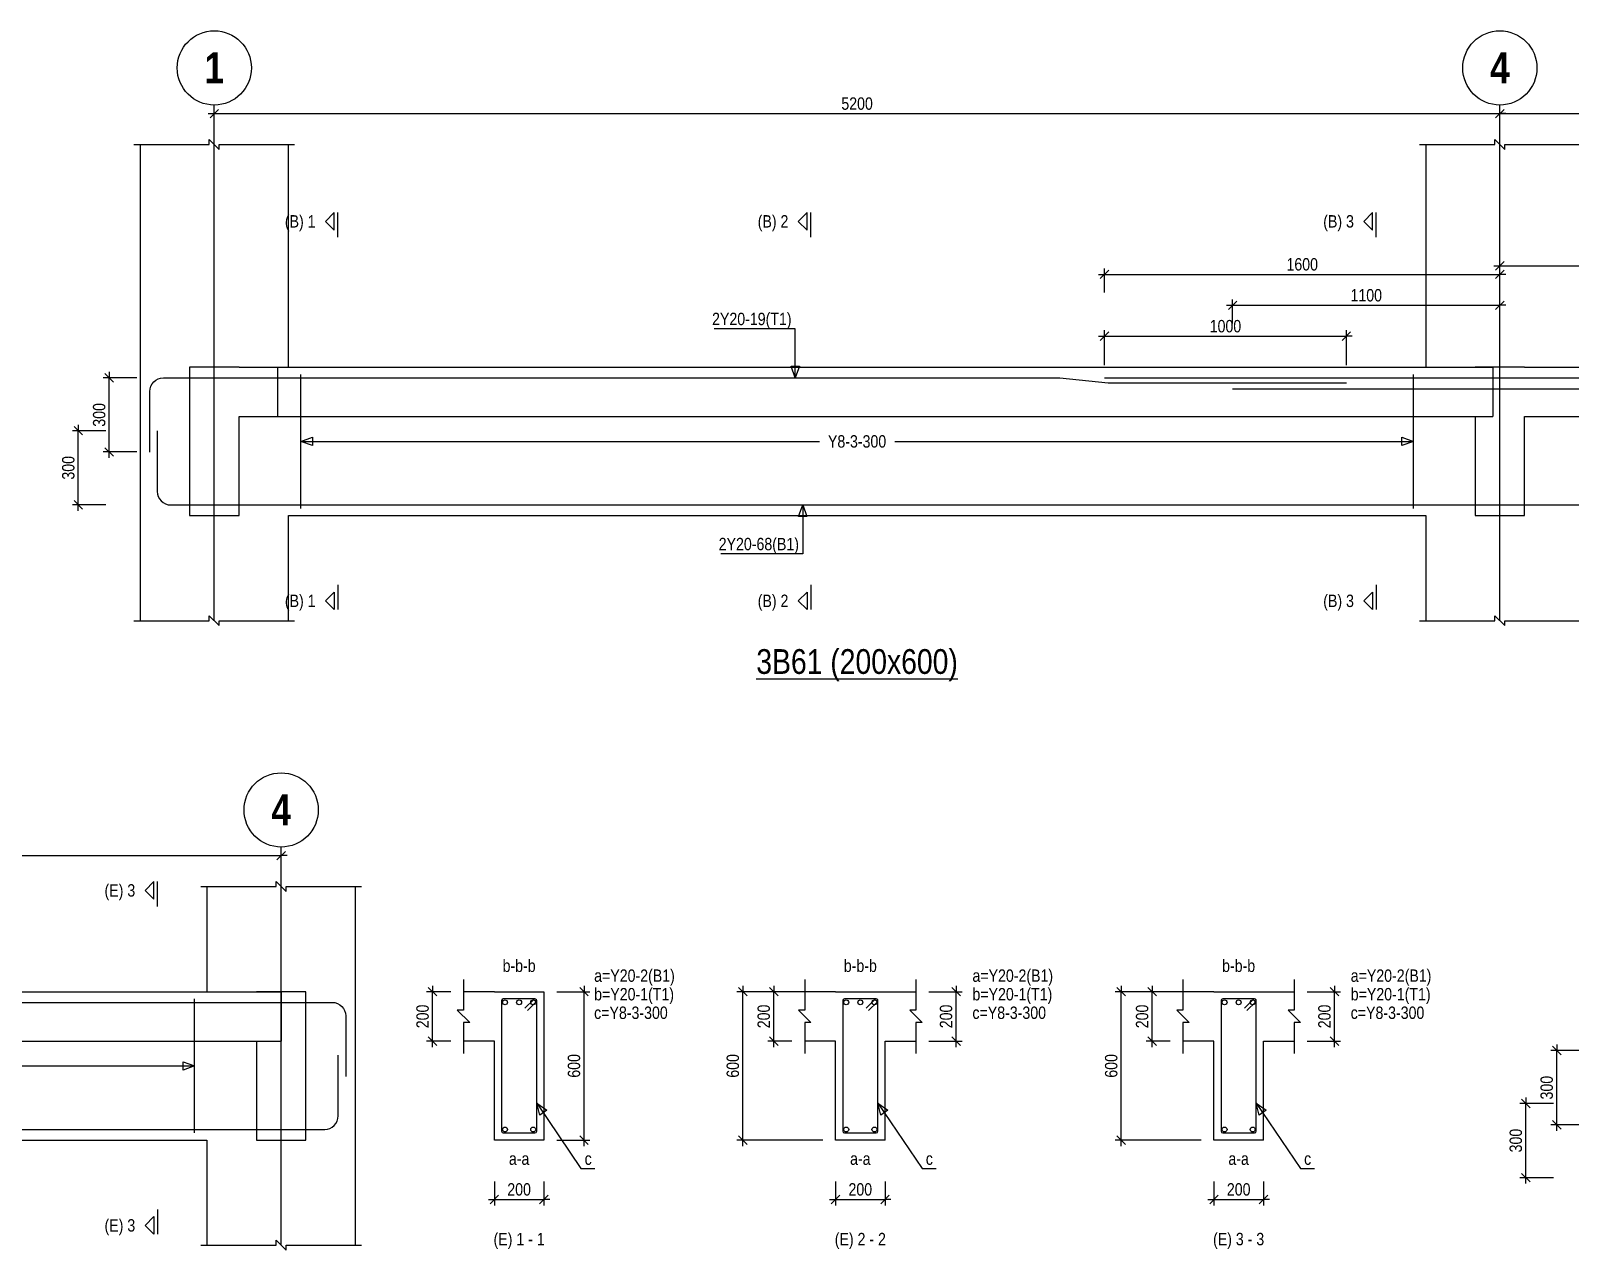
# Model space of a CAD drawing. Extents: x 0 to 206258, y -403073 to 0.
# Drawn here: x 61802 to 74255, y -302134 to -292274 of the extents above; entities that cross this region are included whole.
import ezdxf
from ezdxf.enums import TextEntityAlignment as Align
from ezdxf.lldxf.tags import DXFTag

# ---------------------------------------------------------------- set-up
doc = ezdxf.new("R2010")
doc.units = 0
doc.header["$LTSCALE"] = 1000
for name, color, linetype in [('Axis Circle(Dir 2)', 150, 'Continuous'), ('Axis Label(Dir 1)', 7, 'Continuous'), ('Axis Line(Dir 2)', 150, 'CENTER2'), ('Break Line', 5, 'Continuous'), ('Dimension Line', 5, 'Continuous'), ('Front Elevation Line', 40, 'Continuous'), ('Leader Line', 5, 'Continuous'), ('Link Line', 3, 'Continuous'), ('Rebar Label', 6, 'Continuous'), ('Rebar Line', 7, 'Continuous'), ('Section Label', 1, 'Continuous'), ('Section Line', 1, 'Continuous'), ('Top Rebar Label', 6, 'Continuous'), ('Top Rebar Line', 7, 'Continuous')]:
    doc.layers.add(name, color=color, linetype=linetype)
for name, color, linetype, true_color in [('Back Elevation Line', 191, 'HIDDEN2', 0xd4aaff), ('Beam Label(D)', 94, 'Continuous', 0x008100), ('Beam Line(D)', 112, 'Continuous', 0x00bd5e), ('Link Label', 94, 'Continuous', 0x008100)]:
    doc.layers.add(name, color=color, linetype=linetype, true_color=true_color)
doc.styles.add('Axis Label(Dir 1)', font='ARIALNB.TTF', dxfattribs={"height": 250})
doc.styles.add('Beam Label(D)', font='ARIALN.TTF', dxfattribs={"height": 200})
doc.styles.add('Dimension Text', font='ARIALN.TTF', dxfattribs={"height": 100})
doc.styles.add('Link Label', font='ARIALN.TTF', dxfattribs={"height": 100})
doc.styles.add('Rebar Label', font='ARIALN.TTF', dxfattribs={"height": 100})
doc.styles.add('Section Label', font='ARIALN.TTF', dxfattribs={"height": 100})
doc.styles.add('Top Rebar Label', font='ARIALN.TTF', dxfattribs={"height": 100})
tags = doc.linetypes.add('CENTER2', pattern=[1.125, 0.75, -0.125, 0.125, -0.125]).pattern_tags.tags
tags[10:11] = [DXFTag(74, 4), DXFTag(75, 0), DXFTag(340, '0'), DXFTag(46, 0.0), DXFTag(50, 0.0), DXFTag(44, 0.0), DXFTag(45, 0.0)]
tags[8:9] = [DXFTag(74, 4), DXFTag(75, 0), DXFTag(340, '0'), DXFTag(46, 0.0), DXFTag(50, 0.0), DXFTag(44, 0.0), DXFTag(45, 0.0)]
tags[6:7] = [DXFTag(74, 4), DXFTag(75, 0), DXFTag(340, '0'), DXFTag(46, 0.0), DXFTag(50, 0.0), DXFTag(44, 0.0), DXFTag(45, 0.0)]
tags[4:5] = [DXFTag(74, 4), DXFTag(75, 0), DXFTag(340, '0'), DXFTag(46, 0.0), DXFTag(50, 0.0), DXFTag(44, 0.0), DXFTag(45, 0.0)]
tags = doc.linetypes.add('HIDDEN2', pattern=[0.1875, 0.125, -0.0625]).pattern_tags.tags
tags[6:7] = [DXFTag(74, 4), DXFTag(75, 0), DXFTag(340, '0'), DXFTag(46, 0.0), DXFTag(50, 0.0), DXFTag(44, 0.0), DXFTag(45, 0.0)]
tags[4:5] = [DXFTag(74, 4), DXFTag(75, 0), DXFTag(340, '0'), DXFTag(46, 0.0), DXFTag(50, 0.0), DXFTag(44, 0.0), DXFTag(45, 0.0)]
doc.dimstyles.new('BEAM', dxfattribs={"dimtxt": 100, "dimasz": 30, "dimexe": 48.3, "dimexo": 103.5, "dimgap": 30, "dimtad": 1, "dimtoh": 1, "dimdec": 1, "dimlfac": 0.5, "dimdsep": 46, "dimtxsty": 'Dimension Text', "dimblk": 'PCDIM_TICK', "dimcen": 0.09, "dimclrd": 5, "dimclre": 5, "dimclrt": 5, "dimadec": 1, "dimazin": 0, "dimtp": 1, "dimtm": 1, "dimtfac": 1, "dimtdec": 4, "dimtofl": 0, "dimtmove": 0, "dimatfit": 3, "dimfxl": 1, "dimtolj": 1, "dimtzin": 0, "dimarcsym": 0})

# ---------------------------------------------------------------- blocks, each defined once
blk = doc.blocks.new('PCDIM_TICK')
at = {"layer": 'Dimension Line', "color": 0, "transparency": 33554687}
for p, q in [((1.15, 1.15), (-1.15, -1.15)), ((1.61, 0), (0, 0))]:
    blk.add_line(p, q, dxfattribs=at)
blk = doc.blocks.new('*U3662')
at = {"layer": 'Dimension Line', "color": 5, "true_color": 0x0000ff, "transparency": 16777216}
for p, q in [((70488, -294977), (70488, -294696)), ((70488, -294744), (72444, -294744)), ((72444, -294977), (72444, -294696))]:
    blk.add_line(p, q, dxfattribs=at)
at = {"layer": 'Dimension Line', "color": 5, "true_color": 0x0000ff, "transparency": 16777216, "xscale": 30, "yscale": 30, "rotation": 180.0000000000004}
blk.add_blockref('PCDIM_TICK', (70488, -294744), dxfattribs=at)
at = {"layer": 'Dimension Line', "color": 5, "true_color": 0x0000ff, "transparency": 16777216, "xscale": 30, "yscale": 30}
blk.add_blockref('PCDIM_TICK', (72444, -294744), dxfattribs=at)
at = {"layer": 'Dimension Line', "color": 5, "true_color": 0x0000ff, "transparency": 16777216, "insert": (71466, -294714), "char_height": 100, "width": 238.4, "attachment_point": 8, "style": 'Dimension Text'}
blk.add_mtext('1000', dxfattribs=at)
blk = doc.blocks.new('*U3663')
at = {"layer": 'Dimension Line', "color": 5, "true_color": 0x0000ff, "transparency": 16777216}
for p, q in [((71524, -294641), (71524, -294446)), ((71524, -294494), (73686, -294494)), ((73686, -294641), (73686, -294446))]:
    blk.add_line(p, q, dxfattribs=at)
at = {"layer": 'Dimension Line', "color": 5, "true_color": 0x0000ff, "transparency": 16777216, "xscale": 30, "yscale": 30, "rotation": 180.0000000000004}
blk.add_blockref('PCDIM_TICK', (71524, -294494), dxfattribs=at)
at = {"layer": 'Dimension Line', "color": 5, "true_color": 0x0000ff, "transparency": 16777216, "xscale": 30, "yscale": 30}
blk.add_blockref('PCDIM_TICK', (73686, -294494), dxfattribs=at)
at = {"layer": 'Dimension Line', "color": 5, "true_color": 0x0000ff, "transparency": 16777216, "insert": (72605, -294464), "char_height": 100, "width": 238.4, "attachment_point": 8, "style": 'Dimension Text'}
blk.add_mtext('1100', dxfattribs=at)
blk = doc.blocks.new('*U3664')
at = {"layer": 'Dimension Line', "color": 5, "true_color": 0x0000ff, "transparency": 16777216}
for p, q in [((70488, -294391), (70488, -294196)), ((70488, -294244), (73686, -294244)), ((73686, -294391), (73686, -294196))]:
    blk.add_line(p, q, dxfattribs=at)
at = {"layer": 'Dimension Line', "color": 5, "true_color": 0x0000ff, "transparency": 16777216, "xscale": 30, "yscale": 30, "rotation": 180.0000000000004}
blk.add_blockref('PCDIM_TICK', (70488, -294244), dxfattribs=at)
at = {"layer": 'Dimension Line', "color": 5, "true_color": 0x0000ff, "transparency": 16777216, "xscale": 30, "yscale": 30}
blk.add_blockref('PCDIM_TICK', (73686, -294244), dxfattribs=at)
at = {"layer": 'Dimension Line', "color": 5, "true_color": 0x0000ff, "transparency": 16777216, "insert": (72087, -294214), "char_height": 100, "width": 238.4, "attachment_point": 8, "style": 'Dimension Text'}
blk.add_mtext('1600', dxfattribs=at)
blk = doc.blocks.new('*U3665')
at = {"layer": 'Dimension Line', "color": 5, "true_color": 0x0000ff, "transparency": 16777216}
for p, q in [((62660, -295080), (62388, -295080)), ((62436, -295680), (62436, -295080)), ((62660, -295680), (62388, -295680))]:
    blk.add_line(p, q, dxfattribs=at)
at = {"layer": 'Dimension Line', "color": 5, "true_color": 0x0000ff, "transparency": 16777216, "xscale": 30, "yscale": 30}
for p, rotation in [((62436, -295080), 89.99999999999447), ((62436, -295680), 269.9999999999834)]:
    blk.add_blockref('PCDIM_TICK', p, dxfattribs=dict(at, rotation=rotation))
at = {"layer": 'Dimension Line', "color": 5, "true_color": 0x0000ff, "transparency": 16777216, "insert": (62406, -295380), "char_height": 100, "width": 181.5, "attachment_point": 8, "rotation": 90, "style": 'Dimension Text'}
blk.add_mtext('300', dxfattribs=at)
blk = doc.blocks.new('*U3666')
at = {"layer": 'Dimension Line', "color": 5, "true_color": 0x0000ff, "transparency": 16777216}
for p, q in [((62410, -295508), (62138, -295508)), ((62186, -296108), (62186, -295508)), ((62410, -296108), (62138, -296108))]:
    blk.add_line(p, q, dxfattribs=at)
at = {"layer": 'Dimension Line', "color": 5, "true_color": 0x0000ff, "transparency": 16777216, "xscale": 30, "yscale": 30}
for p, rotation in [((62186, -295508), 89.99999999999447), ((62186, -296108), 269.9999999999834)]:
    blk.add_blockref('PCDIM_TICK', p, dxfattribs=dict(at, rotation=rotation))
at = {"layer": 'Dimension Line', "color": 5, "true_color": 0x0000ff, "transparency": 16777216, "insert": (62156, -295808), "char_height": 100, "width": 181.5, "attachment_point": 8, "rotation": 90, "style": 'Dimension Text'}
blk.add_mtext('300', dxfattribs=at)
blk = doc.blocks.new('*U3667')
at = {"layer": 'Dimension Line', "color": 5, "true_color": 0x0000ff, "transparency": 16777216}
for p, q in [((63286, -293091), (63286, -292896)), ((73686, -293091), (73686, -292896)), ((63286, -292944), (73686, -292944))]:
    blk.add_line(p, q, dxfattribs=at)
at = {"layer": 'Dimension Line', "color": 5, "true_color": 0x0000ff, "transparency": 16777216, "xscale": 30, "yscale": 30, "rotation": 180.0000000000004}
blk.add_blockref('PCDIM_TICK', (63286, -292944), dxfattribs=at)
at = {"layer": 'Dimension Line', "color": 5, "true_color": 0x0000ff, "transparency": 16777216, "xscale": 30, "yscale": 30}
blk.add_blockref('PCDIM_TICK', (73686, -292944), dxfattribs=at)
at = {"layer": 'Dimension Line', "color": 5, "true_color": 0x0000ff, "transparency": 16777216, "insert": (68486, -292914), "char_height": 100, "width": 245.98, "attachment_point": 8, "style": 'Dimension Text'}
blk.add_mtext('5200', dxfattribs=at)
blk = doc.blocks.new('*U3683')
at = {"layer": 'Dimension Line', "color": 5, "true_color": 0x0000ff, "transparency": 16777216}
for p, q in [((73686, -294321), (73686, -294126)), ((75804, -294321), (75804, -294126)), ((73686, -294174), (75804, -294174))]:
    blk.add_line(p, q, dxfattribs=at)
at = {"layer": 'Dimension Line', "color": 5, "true_color": 0x0000ff, "transparency": 16777216, "xscale": 30, "yscale": 30, "rotation": 180.0000000000004}
blk.add_blockref('PCDIM_TICK', (73686, -294174), dxfattribs=at)
at = {"layer": 'Dimension Line', "color": 5, "true_color": 0x0000ff, "transparency": 16777216, "xscale": 30, "yscale": 30}
blk.add_blockref('PCDIM_TICK', (75804, -294174), dxfattribs=at)
at = {"layer": 'Dimension Line', "color": 5, "true_color": 0x0000ff, "transparency": 16777216, "insert": (74745, -294144), "char_height": 100, "width": 238.4, "attachment_point": 8, "style": 'Dimension Text'}
blk.add_mtext('1100', dxfattribs=at)
blk = doc.blocks.new('*U3687')
at = {"layer": 'Dimension Line', "color": 5, "true_color": 0x0000ff, "transparency": 16777216}
for p, q in [((73686, -293091), (73686, -292896)), ((77286, -293091), (77286, -292896)), ((73686, -292944), (77286, -292944))]:
    blk.add_line(p, q, dxfattribs=at)
at = {"layer": 'Dimension Line', "color": 5, "true_color": 0x0000ff, "transparency": 16777216, "xscale": 30, "yscale": 30, "rotation": 180.0000000000004}
blk.add_blockref('PCDIM_TICK', (73686, -292944), dxfattribs=at)
at = {"layer": 'Dimension Line', "color": 5, "true_color": 0x0000ff, "transparency": 16777216, "xscale": 30, "yscale": 30}
blk.add_blockref('PCDIM_TICK', (77286, -292944), dxfattribs=at)
at = {"layer": 'Dimension Line', "color": 5, "true_color": 0x0000ff, "transparency": 16777216, "insert": (75486, -292914), "char_height": 100, "width": 238.4, "attachment_point": 8, "style": 'Dimension Text'}
blk.add_mtext('1800', dxfattribs=at)
blk = doc.blocks.new('*U3724')
at = {"layer": 'Dimension Line', "color": 5, "true_color": 0x0000ff, "transparency": 16777216}
for p, q in [((53427, -299091), (53427, -298896)), ((53427, -298944), (63827, -298944)), ((63827, -299091), (63827, -298896))]:
    blk.add_line(p, q, dxfattribs=at)
at = {"layer": 'Dimension Line', "color": 5, "true_color": 0x0000ff, "transparency": 16777216, "xscale": 30, "yscale": 30, "rotation": 180.0000000000004}
blk.add_blockref('PCDIM_TICK', (53427, -298944), dxfattribs=at)
at = {"layer": 'Dimension Line', "color": 5, "true_color": 0x0000ff, "transparency": 16777216, "xscale": 30, "yscale": 30}
blk.add_blockref('PCDIM_TICK', (63827, -298944), dxfattribs=at)
at = {"layer": 'Dimension Line', "color": 5, "true_color": 0x0000ff, "transparency": 16777216, "insert": (58627, -298914), "char_height": 100, "width": 245.98, "attachment_point": 8, "style": 'Dimension Text'}
blk.add_mtext('5200', dxfattribs=at)
blk = doc.blocks.new('*U3725')
at = {"layer": 'Dimension Line', "color": 5, "true_color": 0x0000ff, "transparency": 16777216}
for p, q in [((66056, -300044), (66325, -300044)), ((66277, -301244), (66277, -300044)), ((66056, -301244), (66325, -301244))]:
    blk.add_line(p, q, dxfattribs=at)
at = {"layer": 'Dimension Line', "color": 5, "true_color": 0x0000ff, "transparency": 16777216, "xscale": 30, "yscale": 30}
for p, rotation in [((66277, -300044), 89.99999999999447), ((66277, -301244), 269.9999999999834)]:
    blk.add_blockref('PCDIM_TICK', p, dxfattribs=dict(at, rotation=rotation))
at = {"layer": 'Dimension Line', "color": 5, "true_color": 0x0000ff, "transparency": 16777216, "insert": (66247, -300644), "char_height": 100, "width": 181.97, "attachment_point": 8, "rotation": 90, "style": 'Dimension Text'}
blk.add_mtext('600', dxfattribs=at)
blk = doc.blocks.new('*U3726')
at = {"layer": 'Dimension Line', "color": 5, "true_color": 0x0000ff, "transparency": 16777216}
for p, q in [((65199, -300044), (65004, -300044)), ((65052, -300444), (65052, -300044)), ((65199, -300444), (65004, -300444))]:
    blk.add_line(p, q, dxfattribs=at)
at = {"layer": 'Dimension Line', "color": 5, "true_color": 0x0000ff, "transparency": 16777216, "xscale": 30, "yscale": 30}
for p, rotation in [((65052, -300044), 89.99999999999447), ((65052, -300444), 269.9999999999834)]:
    blk.add_blockref('PCDIM_TICK', p, dxfattribs=dict(at, rotation=rotation))
at = {"layer": 'Dimension Line', "color": 5, "true_color": 0x0000ff, "transparency": 16777216, "insert": (65022, -300244), "char_height": 100, "width": 182.77, "attachment_point": 8, "rotation": 90, "style": 'Dimension Text'}
blk.add_mtext('200', dxfattribs=at)
blk = doc.blocks.new('*U3727')
at = {"layer": 'Dimension Line', "color": 5, "true_color": 0x0000ff, "transparency": 16777216}
for p, q in [((65552, -301578), (65552, -301773)), ((65952, -301578), (65952, -301773)), ((65552, -301724), (65952, -301724))]:
    blk.add_line(p, q, dxfattribs=at)
at = {"layer": 'Dimension Line', "color": 5, "true_color": 0x0000ff, "transparency": 16777216, "xscale": 30, "yscale": 30, "rotation": 180.0000000000004}
blk.add_blockref('PCDIM_TICK', (65552, -301724), dxfattribs=at)
at = {"layer": 'Dimension Line', "color": 5, "true_color": 0x0000ff, "transparency": 16777216, "xscale": 30, "yscale": 30}
blk.add_blockref('PCDIM_TICK', (65952, -301724), dxfattribs=at)
at = {"layer": 'Dimension Line', "color": 5, "true_color": 0x0000ff, "transparency": 16777216, "insert": (65752, -301694), "char_height": 100, "width": 182.77, "attachment_point": 8, "style": 'Dimension Text'}
blk.add_mtext('200', dxfattribs=at)
blk = doc.blocks.new('*U3728')
at = {"layer": 'Dimension Line', "color": 5, "true_color": 0x0000ff, "transparency": 16777216}
for p, q in [((69066, -300044), (69336, -300044)), ((69287, -300444), (69287, -300044)), ((69066, -300444), (69336, -300444))]:
    blk.add_line(p, q, dxfattribs=at)
at = {"layer": 'Dimension Line', "color": 5, "true_color": 0x0000ff, "transparency": 16777216, "xscale": 30, "yscale": 30}
for p, rotation in [((69287, -300044), 89.99999999999447), ((69287, -300444), 269.9999999999834)]:
    blk.add_blockref('PCDIM_TICK', p, dxfattribs=dict(at, rotation=rotation))
at = {"layer": 'Dimension Line', "color": 5, "true_color": 0x0000ff, "transparency": 16777216, "insert": (69257, -300244), "char_height": 100, "width": 182.77, "attachment_point": 8, "rotation": 90, "style": 'Dimension Text'}
blk.add_mtext('200', dxfattribs=at)
blk = doc.blocks.new('*U3729')
at = {"layer": 'Dimension Line', "color": 5, "true_color": 0x0000ff, "transparency": 16777216}
for p, q in [((67959, -300044), (67764, -300044)), ((67812, -300444), (67812, -300044)), ((67959, -300444), (67764, -300444))]:
    blk.add_line(p, q, dxfattribs=at)
at = {"layer": 'Dimension Line', "color": 5, "true_color": 0x0000ff, "transparency": 16777216, "xscale": 30, "yscale": 30}
for p, rotation in [((67812, -300044), 89.99999999999447), ((67812, -300444), 269.9999999999834)]:
    blk.add_blockref('PCDIM_TICK', p, dxfattribs=dict(at, rotation=rotation))
at = {"layer": 'Dimension Line', "color": 5, "true_color": 0x0000ff, "transparency": 16777216, "insert": (67782, -300244), "char_height": 100, "width": 182.77, "attachment_point": 8, "rotation": 90, "style": 'Dimension Text'}
blk.add_mtext('200', dxfattribs=at)
blk = doc.blocks.new('*U3730')
at = {"layer": 'Dimension Line', "color": 5, "true_color": 0x0000ff, "transparency": 16777216}
for p, q in [((68209, -300044), (67514, -300044)), ((67562, -301244), (67562, -300044)), ((68209, -301244), (67514, -301244))]:
    blk.add_line(p, q, dxfattribs=at)
at = {"layer": 'Dimension Line', "color": 5, "true_color": 0x0000ff, "transparency": 16777216, "xscale": 30, "yscale": 30}
for p, rotation in [((67562, -300044), 89.99999999999447), ((67562, -301244), 269.9999999999834)]:
    blk.add_blockref('PCDIM_TICK', p, dxfattribs=dict(at, rotation=rotation))
at = {"layer": 'Dimension Line', "color": 5, "true_color": 0x0000ff, "transparency": 16777216, "insert": (67532, -300644), "char_height": 100, "width": 181.97, "attachment_point": 8, "rotation": 90, "style": 'Dimension Text'}
blk.add_mtext('600', dxfattribs=at)
blk = doc.blocks.new('*U3731')
at = {"layer": 'Dimension Line', "color": 5, "true_color": 0x0000ff, "transparency": 16777216}
for p, q in [((68312, -301578), (68312, -301773)), ((68712, -301578), (68712, -301773)), ((68312, -301724), (68712, -301724))]:
    blk.add_line(p, q, dxfattribs=at)
at = {"layer": 'Dimension Line', "color": 5, "true_color": 0x0000ff, "transparency": 16777216, "xscale": 30, "yscale": 30, "rotation": 180.0000000000004}
blk.add_blockref('PCDIM_TICK', (68312, -301724), dxfattribs=at)
at = {"layer": 'Dimension Line', "color": 5, "true_color": 0x0000ff, "transparency": 16777216, "xscale": 30, "yscale": 30}
blk.add_blockref('PCDIM_TICK', (68712, -301724), dxfattribs=at)
at = {"layer": 'Dimension Line', "color": 5, "true_color": 0x0000ff, "transparency": 16777216, "insert": (68512, -301694), "char_height": 100, "width": 182.77, "attachment_point": 8, "style": 'Dimension Text'}
blk.add_mtext('200', dxfattribs=at)
blk = doc.blocks.new('*U3732')
at = {"layer": 'Dimension Line', "color": 5, "true_color": 0x0000ff, "transparency": 16777216}
for p, q in [((72126, -300044), (72396, -300044)), ((72348, -300444), (72348, -300044)), ((72126, -300444), (72396, -300444))]:
    blk.add_line(p, q, dxfattribs=at)
at = {"layer": 'Dimension Line', "color": 5, "true_color": 0x0000ff, "transparency": 16777216, "xscale": 30, "yscale": 30}
for p, rotation in [((72348, -300044), 89.99999999999447), ((72348, -300444), 269.9999999999834)]:
    blk.add_blockref('PCDIM_TICK', p, dxfattribs=dict(at, rotation=rotation))
at = {"layer": 'Dimension Line', "color": 5, "true_color": 0x0000ff, "transparency": 16777216, "insert": (72318, -300244), "char_height": 100, "width": 182.77, "attachment_point": 8, "rotation": 90, "style": 'Dimension Text'}
blk.add_mtext('200', dxfattribs=at)
blk = doc.blocks.new('*U3733')
at = {"layer": 'Dimension Line', "color": 5, "true_color": 0x0000ff, "transparency": 16777216}
for p, q in [((71019, -300044), (70824, -300044)), ((70873, -300444), (70873, -300044)), ((71019, -300444), (70824, -300444))]:
    blk.add_line(p, q, dxfattribs=at)
at = {"layer": 'Dimension Line', "color": 5, "true_color": 0x0000ff, "transparency": 16777216, "xscale": 30, "yscale": 30}
for p, rotation in [((70873, -300044), 89.99999999999447), ((70873, -300444), 269.9999999999834)]:
    blk.add_blockref('PCDIM_TICK', p, dxfattribs=dict(at, rotation=rotation))
at = {"layer": 'Dimension Line', "color": 5, "true_color": 0x0000ff, "transparency": 16777216, "insert": (70843, -300244), "char_height": 100, "width": 182.77, "attachment_point": 8, "rotation": 90, "style": 'Dimension Text'}
blk.add_mtext('200', dxfattribs=at)
blk = doc.blocks.new('*U3734')
at = {"layer": 'Dimension Line', "color": 5, "true_color": 0x0000ff, "transparency": 16777216}
for p, q in [((71269, -300044), (70574, -300044)), ((70623, -301244), (70623, -300044)), ((71269, -301244), (70574, -301244))]:
    blk.add_line(p, q, dxfattribs=at)
at = {"layer": 'Dimension Line', "color": 5, "true_color": 0x0000ff, "transparency": 16777216, "xscale": 30, "yscale": 30}
for p, rotation in [((70623, -300044), 89.99999999999447), ((70623, -301244), 269.9999999999834)]:
    blk.add_blockref('PCDIM_TICK', p, dxfattribs=dict(at, rotation=rotation))
at = {"layer": 'Dimension Line', "color": 5, "true_color": 0x0000ff, "transparency": 16777216, "insert": (70593, -300644), "char_height": 100, "width": 181.97, "attachment_point": 8, "rotation": 90, "style": 'Dimension Text'}
blk.add_mtext('600', dxfattribs=at)
blk = doc.blocks.new('*U3735')
at = {"layer": 'Dimension Line', "color": 5, "true_color": 0x0000ff, "transparency": 16777216}
for p, q in [((71373, -301578), (71373, -301773)), ((71773, -301578), (71773, -301773)), ((71373, -301724), (71773, -301724))]:
    blk.add_line(p, q, dxfattribs=at)
at = {"layer": 'Dimension Line', "color": 5, "true_color": 0x0000ff, "transparency": 16777216, "xscale": 30, "yscale": 30, "rotation": 180.0000000000004}
blk.add_blockref('PCDIM_TICK', (71373, -301724), dxfattribs=at)
at = {"layer": 'Dimension Line', "color": 5, "true_color": 0x0000ff, "transparency": 16777216, "xscale": 30, "yscale": 30}
blk.add_blockref('PCDIM_TICK', (71773, -301724), dxfattribs=at)
at = {"layer": 'Dimension Line', "color": 5, "true_color": 0x0000ff, "transparency": 16777216, "insert": (71573, -301694), "char_height": 100, "width": 182.77, "attachment_point": 8, "style": 'Dimension Text'}
blk.add_mtext('200', dxfattribs=at)
blk = doc.blocks.new('*U3740')
at = {"layer": 'Dimension Line', "color": 5, "true_color": 0x0000ff, "transparency": 16777216}
for p, q in [((74370, -300520), (74098, -300520)), ((74146, -301120), (74146, -300520)), ((74370, -301120), (74098, -301120))]:
    blk.add_line(p, q, dxfattribs=at)
at = {"layer": 'Dimension Line', "color": 5, "true_color": 0x0000ff, "transparency": 16777216, "xscale": 30, "yscale": 30}
for p, rotation in [((74146, -300520), 89.99999999999447), ((74146, -301120), 269.9999999999834)]:
    blk.add_blockref('PCDIM_TICK', p, dxfattribs=dict(at, rotation=rotation))
at = {"layer": 'Dimension Line', "color": 5, "true_color": 0x0000ff, "transparency": 16777216, "insert": (74116, -300820), "char_height": 100, "width": 181.5, "attachment_point": 8, "rotation": 90, "style": 'Dimension Text'}
blk.add_mtext('300', dxfattribs=at)
blk = doc.blocks.new('*U3741')
at = {"layer": 'Dimension Line', "color": 5, "true_color": 0x0000ff, "transparency": 16777216}
for p, q in [((74120, -300948), (73848, -300948)), ((73896, -301548), (73896, -300948)), ((74120, -301548), (73848, -301548))]:
    blk.add_line(p, q, dxfattribs=at)
at = {"layer": 'Dimension Line', "color": 5, "true_color": 0x0000ff, "transparency": 16777216, "xscale": 30, "yscale": 30}
for p, rotation in [((73896, -300948), 89.99999999999447), ((73896, -301548), 269.9999999999834)]:
    blk.add_blockref('PCDIM_TICK', p, dxfattribs=dict(at, rotation=rotation))
at = {"layer": 'Dimension Line', "color": 5, "true_color": 0x0000ff, "transparency": 16777216, "insert": (73866, -301248), "char_height": 100, "width": 181.5, "attachment_point": 8, "rotation": 90, "style": 'Dimension Text'}
blk.add_mtext('300', dxfattribs=at)

msp = doc.modelspace()

# ---------------------------------------------------------------- linework, layer by layer
at = {"layer": 'Axis Circle(Dir 2)', "transparency": 33554687}
for centre in [(63285.964, -292574.284), (73685.964, -292574.284), (63827.055, -298574.284)]:
    msp.add_circle(centre, 300, dxfattribs=at)
at = {"layer": 'Axis Line(Dir 2)', "transparency": 33554687}
for points in [[(63285.964, -297044.284), (63285.964, -292874.284)], [(73685.964, -297044.284), (73685.964, -292874.284)], [(63827.055, -302094.284), (63827.055, -298874.284)]]:
    msp.add_lwpolyline(points, dxfattribs=at)
at = {"layer": 'Back Elevation Line', "transparency": 33554687}
for points in [[(63485.964, -294994.284), (63085.964, -294994.284)], [(63085.964, -294994.284), (63085.964, -296194.284)], [(63485.964, -294994.284), (73485.964, -294994.284)], [(73885.964, -294994.284), (73485.964, -294994.284)], [(73885.964, -294994.284), (77085.964, -294994.284)], [(63485.964, -296194.284), (63485.964, -295394.284)], [(63485.964, -295394.284), (73485.964, -295394.284)], [(73485.963, -295394.284), (73485.964, -296194.284)], [(73885.964, -296194.284), (73885.964, -295394.284)], [(73885.964, -295394.284), (77085.964, -295394.284)], [(63085.964, -296194.284), (63485.964, -296194.284)], [(73485.964, -296194.284), (73885.964, -296194.284)], [(61227.055, -300044.284), (63827.055, -300044.284), (63827.055, -300444.284)], [(61227.055, -300444.284), (63827.055, -300444.284)]]:
    msp.add_lwpolyline(points, dxfattribs=at)
at = {"layer": 'Beam Line(D)', "transparency": 33554687}
for points in [[(62685.964, -293194.284), (62685.964, -294994.284)], [(63885.964, -294994.284), (63885.964, -293194.284)], [(73085.964, -293194.284), (73085.964, -294994.284)], [(62685.964, -294994.284), (62685.964, -297044.284)], [(63885.964, -294994.284), (73085.964, -294994.284)], [(63885.964, -297044.284), (63885.964, -296194.284)], [(63885.964, -296194.284), (73085.964, -296194.284)], [(73085.964, -296194.284), (73085.964, -297044.284)], [(63227.055, -299194.284), (63227.055, -300044.284)], [(64427.055, -300044.284), (64427.055, -299194.284)], [(54027.055, -300044.284), (63227.055, -300044.284)], [(64427.055, -302094.284), (64427.055, -300044.284)], [(65552.055, -300044.284), (65952.055, -300044.284), (65952.055, -301244.284), (65552.055, -301244.284), (65552.055, -300444.284), (65302.055, -300444.284)], [(65552.055, -300044.284), (65302.055, -300044.284)], [(65552.055, -300044.284), (65552.055, -300044.284)], [(68312.293, -300044.284), (68062.293, -300044.284)], [(68312.293, -300044.284), (68712.293, -300044.284)], [(68312.293, -300044.284), (68312.293, -300044.284)], [(68712.293, -300044.284), (68712.293, -300044.284)], [(68712.293, -300044.284), (68962.293, -300044.284)], [(71372.532, -300044.284), (71122.532, -300044.284)], [(71372.532, -300044.284), (71772.532, -300044.284)], [(71372.532, -300044.284), (71372.532, -300044.284)], [(71772.532, -300044.284), (71772.532, -300044.284)], [(71772.532, -300044.284), (72022.532, -300044.284)], [(68712.293, -301244.284), (68312.293, -301244.284), (68312.293, -300444.284), (68062.293, -300444.284)], [(68712.293, -301244.284), (68712.293, -300444.284), (68962.293, -300444.284)], [(71772.532, -301244.284), (71372.532, -301244.284), (71372.532, -300444.284), (71122.532, -300444.284)], [(71772.532, -301244.284), (71772.532, -300444.284), (72022.532, -300444.284)], [(54027.055, -301244.284), (63227.055, -301244.284)], [(63227.055, -301244.284), (63227.055, -302094.284)]]:
    msp.add_lwpolyline(points, dxfattribs=at)
at = {"layer": 'Break Line', "transparency": 33554687}
for points in [[(62635.964, -293194.284), (63245.964, -293194.284), (63245.964, -293154.284), (63325.964, -293234.284), (63325.964, -293194.284), (63935.964, -293194.284)], [(73035.964, -293194.284), (73645.964, -293194.284), (73645.964, -293154.284), (73725.964, -293234.284), (73725.964, -293194.284), (74335.964, -293194.284)], [(62635.964, -297044.284), (63245.964, -297044.284), (63245.964, -297004.284), (63325.964, -297084.284), (63325.964, -297044.284), (63935.964, -297044.284)], [(73035.964, -297044.284), (73645.964, -297044.284), (73645.964, -297004.284), (73725.964, -297084.284), (73725.964, -297044.284), (74335.964, -297044.284)], [(63177.055, -299194.284), (63787.055, -299194.284), (63787.055, -299154.284), (63867.055, -299234.284), (63867.055, -299194.284), (64477.055, -299194.284)], [(65302.055, -299944.284), (65302.055, -300194.284), (65252.055, -300194.284), (65352.055, -300294.284), (65302.055, -300294.284), (65302.055, -300544.284)], [(68062.293, -299944.284), (68062.293, -300194.284), (68012.293, -300194.284), (68112.293, -300294.284), (68062.293, -300294.284), (68062.293, -300544.284)], [(68962.293, -299944.284), (68962.293, -300194.284), (68912.293, -300194.284), (69012.293, -300294.284), (68962.293, -300294.284), (68962.293, -300544.284)], [(71122.532, -299944.284), (71122.532, -300194.284), (71072.532, -300194.284), (71172.532, -300294.284), (71122.532, -300294.284), (71122.532, -300544.284)], [(72022.532, -299944.284), (72022.532, -300194.284), (71972.532, -300194.284), (72072.532, -300294.284), (72022.532, -300294.284), (72022.532, -300544.284)], [(63177.055, -302094.284), (63787.055, -302094.284), (63787.055, -302054.284), (63867.055, -302134.284), (63867.055, -302094.284), (64477.055, -302094.284)]]:
    msp.add_lwpolyline(points, dxfattribs=at)
at = {"layer": 'Front Elevation Line', "transparency": 33554687}
for points in [[(63800.143, -295394.284), (63800.143, -294994.284), (73629.874, -294994.284), (73629.874, -295394.284)], [(63800.143, -295394.284), (73629.874, -295394.284)], [(53627.055, -300044.284), (63627.055, -300044.284)], [(64027.055, -300044.284), (63627.055, -300044.284)], [(64027.055, -301244.284), (64027.055, -300044.284)], [(53627.055, -300444.284), (63627.055, -300444.284)], [(63627.055, -300444.284), (63627.055, -301244.284)], [(63627.055, -301244.284), (64027.055, -301244.284)]]:
    msp.add_lwpolyline(points, dxfattribs=at)
at = {"layer": 'Leader Line', "transparency": 33554687}
for points in [[(67985.963, -295080.284), (67985.963, -294684.284), (67330.972, -294684.284)], [(67951.761, -294986.314), (68020.165, -294986.314), (67985.963, -295080.284), (67951.761, -294986.314)], [(63985.964, -295594.284), (64079.933, -295560.082), (64079.933, -295628.486), (63985.964, -295594.284), (68181.32, -295594.284)], [(68790.608, -295594.284), (72985.963, -295594.284), (72891.994, -295628.486), (72891.994, -295560.082), (72985.963, -295594.284)], [(68045.963, -296108.284), (68045.963, -296504.284), (67383.29, -296504.284)], [(68080.165, -296202.253), (68011.761, -296202.253), (68045.963, -296108.284), (68080.165, -296202.253)], [(58931.699, -300644.284), (63127.055, -300644.284), (63033.085, -300678.486), (63033.085, -300610.082), (63127.055, -300644.284)], [(65974.996, -301003.009), (65918.311, -301041.297), (65894.055, -300944.284), (65974.996, -301003.009)], [(65894.055, -300944.284), (66252.055, -301474.284), (66365.184, -301474.284)], [(68735.234, -301003.008), (68678.55, -301041.297), (68654.293, -300944.283), (68735.234, -301003.008)], [(68654.293, -300944.283), (69012.293, -301474.284), (69125.423, -301474.284)], [(71795.472, -301003.008), (71738.788, -301041.296), (71714.532, -300944.283), (71795.472, -301003.008)], [(71714.532, -300944.283), (72072.532, -301474.284), (72185.661, -301474.284)]]:
    msp.add_lwpolyline(points, dxfattribs=at)
at = {"layer": 'Link Line', "transparency": 33554687}
for p, q in [((63985.964, -296136.284), (63985.964, -295052.284)), ((72985.963, -296136.284), (72985.963, -295052.284)), ((63127.055, -301186.284), (63127.055, -300102.284))]:
    msp.add_line(p, q, dxfattribs=at)
for points in [[(65819.244, -300196.894), (65889.954, -300126.183, 0.668178638), (65880.055, -300102.284), (65624.055, -300102.284, 0.414213562), (65610.055, -300116.284), (65610.055, -301172.284, 0.414213562), (65624.055, -301186.284), (65880.055, -301186.284, 0.414213562), (65894.055, -301172.284), (65894.055, -300116.284, 0.668178638), (65870.155, -300106.384), (65799.445, -300177.095)], [(68579.482, -300196.894), (68650.193, -300126.183, 0.668178638), (68640.293, -300102.284), (68384.293, -300102.284, 0.414213562), (68370.293, -300116.284), (68370.293, -301172.284, 0.414213562), (68384.293, -301186.284), (68640.293, -301186.284, 0.414213562), (68654.293, -301172.284), (68654.293, -300116.284, 0.668178638), (68630.394, -300106.384), (68559.683, -300177.095)], [(71639.721, -300196.894), (71710.432, -300126.183, 0.668178638), (71700.532, -300102.284), (71444.532, -300102.284, 0.414213562), (71430.532, -300116.284), (71430.532, -301172.284, 0.414213562), (71444.532, -301186.284), (71700.532, -301186.284, 0.414213562), (71714.532, -301172.284), (71714.532, -300116.284, 0.668178638), (71690.633, -300106.384), (71619.922, -300177.095)]]:
    msp.add_lwpolyline(points, format="xyb", dxfattribs=at)
at = {"layer": 'Rebar Line', "transparency": 33554687}
for points in [[(62823.964, -295508.284), (62823.964, -295998.328, 0.414213562), (62933.919, -296108.284), (74754.479, -296108.284, 0.024922321), (74765.421, -296107.738), (75154.507, -296068.829, -0.024922321), (75165.448, -296068.284), (77083.964, -296068.284)], [(52965.055, -300558.284), (52965.055, -301048.328, 0.414213562), (53075.011, -301158.284), (64179.099, -301158.284, 0.414213562), (64289.055, -301048.328), (64289.055, -300558.284)]]:
    msp.add_lwpolyline(points, format="xyb", dxfattribs=at)
for centre in [(65638.055, -300130.284), (65752.055, -300130.284), (65866.055, -300130.284), (68398.293, -300130.284), (68512.293, -300130.284), (68626.293, -300130.284), (71458.532, -300130.284), (71572.532, -300130.284), (71686.532, -300130.284), (65638.055, -301158.284), (65866.055, -301158.284), (68398.293, -301158.284), (68626.293, -301158.284), (71458.532, -301158.284), (71686.532, -301158.284)]:
    msp.add_circle(centre, 20, dxfattribs=at)
at = {"layer": 'Section Line', "transparency": 33554687}
for points in [[(64255.964, -293744.284), (64185.253, -293814.994), (64255.964, -293885.705), (64255.964, -293744.284)], [(64285.964, -293944.284), (64285.964, -293744.284)], [(68080.963, -293744.284), (68010.253, -293814.994), (68080.963, -293885.705), (68080.963, -293744.284)], [(68110.963, -293944.284), (68110.963, -293744.284)], [(72655.963, -293744.284), (72585.253, -293814.994), (72655.963, -293885.705), (72655.963, -293744.284)], [(72685.963, -293944.284), (72685.963, -293744.284)], [(64285.964, -296754.284), (64285.964, -296954.284)], [(68110.963, -296754.284), (68110.963, -296954.284)], [(72685.963, -296754.284), (72685.963, -296954.284)], [(64255.964, -296954.284), (64255.964, -296954.284), (64185.253, -296883.573), (64255.964, -296812.862), (64255.964, -296954.284)], [(68080.963, -296954.284), (68080.963, -296954.284), (68010.253, -296883.573), (68080.963, -296812.862), (68080.963, -296954.284)], [(72655.963, -296954.284), (72655.963, -296954.284), (72585.253, -296883.573), (72655.963, -296812.862), (72655.963, -296954.284)], [(62797.054, -299154.284), (62726.344, -299224.994), (62797.054, -299295.705), (62797.054, -299154.284)], [(62827.054, -299354.284), (62827.054, -299154.284)], [(62797.054, -302004.284), (62797.054, -302004.284), (62726.344, -301933.573), (62797.054, -301862.862), (62797.054, -302004.284)], [(62827.054, -301804.284), (62827.054, -302004.284)]]:
    msp.add_lwpolyline(points, dxfattribs=at)
at = {"layer": 'Top Rebar Line', "transparency": 33554687}
for points in [[(62763.964, -295680.284), (62763.964, -295190.239, -0.414213562), (62873.919, -295080.284), (70116.48, -295080.284, -0.024922321), (70127.421, -295080.829), (70516.507, -295119.738, 0.024922321), (70527.448, -295120.284), (72443.964, -295120.284)], [(52905.055, -300730.284), (52905.055, -300240.239, -0.414213562), (53015.011, -300130.284), (64239.099, -300130.284, -0.414213562), (64349.055, -300240.239), (64349.055, -300730.284)]]:
    msp.add_lwpolyline(points, format="xyb", dxfattribs=at)
for points in [[(70487.964, -295080.284), (77007.964, -295080.284)], [(71523.964, -295170.284), (75803.964, -295170.284)]]:
    msp.add_lwpolyline(points, dxfattribs=at)

# ---------------------------------------------------------------- texts
at = {"layer": 'Axis Label(Dir 1)', "transparency": 33554687, "style": 'Axis Label(Dir 1)'}
for s, p in [('1', (63285.964, -292574.284)), ('4', (73685.964, -292574.284)), ('4', (63827.055, -298574.284))]:
    msp.add_text(s, height=250, dxfattribs=at).set_placement(p, align=Align.MIDDLE_CENTER)
at = {"layer": 'Beam Label(D)', "transparency": 33554687, "style": 'Beam Label(D)'}
msp.add_text('%%U3B61 (200x600)', height=200, dxfattribs=at).set_placement((68485.964, -297274.284), align=Align.TOP_CENTER)
at = {"layer": 'Link Label', "transparency": 33554687, "style": 'Link Label'}
msp.add_text('Y8-3-300', height=100, dxfattribs=at).set_placement((68485.964, -295594.284), align=Align.MIDDLE_CENTER)
for s, p in [(' c=Y8-3-300', (66327.055, -300264.284)), (' c=Y8-3-300', (69387.293, -300264.284)), (' c=Y8-3-300', (72447.532, -300264.284)), ('c', (66282.055, -301444.284)), ('c', (69042.293, -301444.284)), ('c', (72102.532, -301444.284))]:
    msp.add_text(s, height=100, dxfattribs=at).set_placement(p)
at = {"layer": 'Rebar Label', "transparency": 33554687, "style": 'Rebar Label'}
msp.add_text(' 2Y20-68(B1)', height=100, dxfattribs=at).set_placement((68015.963, -296474.284), align=Align.RIGHT)
for s, p in [('b-b-b', (65752.055, -299914.284)), ('b-b-b', (68512.293, -299914.284)), ('b-b-b', (71572.532, -299914.284)), ('a-a', (65752.055, -301474.284)), ('a-a', (68512.293, -301474.284)), ('a-a', (71572.532, -301474.284))]:
    msp.add_text(s, height=100, dxfattribs=at).set_placement(p, align=Align.BOTTOM_CENTER)
for p in [(66327.055, -299964.284), (69387.293, -299964.284), (72447.532, -299964.284)]:
    msp.add_text(' a=Y20-2(B1)', height=100, dxfattribs=at).set_placement(p)
at = {"layer": 'Section Label', "transparency": 33554687, "style": 'Section Label'}
for s, p in [('(B) 1', (64105.253, -293814.994)), ('(B) 2', (67930.253, -293814.994)), ('(B) 3', (72505.253, -293814.994)), ('(B) 1', (64105.253, -296883.573)), ('(B) 2', (67930.253, -296883.573)), ('(B) 3', (72505.253, -296883.573)), ('(E) 3', (62646.344, -299224.994)), ('(E) 3', (62646.344, -301933.573))]:
    msp.add_text(s, height=100, dxfattribs=at).set_placement(p, align=Align.MIDDLE_RIGHT)
for s, p in [('(E) 1 - 1', (65752.055, -302124.284)), ('(E) 2 - 2', (68512.293, -302124.284)), ('(E) 3 - 3', (71572.532, -302124.284))]:
    msp.add_text(s, height=100, dxfattribs=at).set_placement(p, align=Align.BOTTOM_CENTER)
at = {"layer": 'Top Rebar Label', "transparency": 33554687, "style": 'Top Rebar Label'}
msp.add_text(' 2Y20-19(T1)', height=100, dxfattribs=at).set_placement((67955.963, -294654.284), align=Align.RIGHT)
for p in [(66327.055, -300114.284), (69387.293, -300114.284), (72447.532, -300114.284)]:
    msp.add_text(' b=Y20-1(T1)', height=100, dxfattribs=at).set_placement(p)

# ---------------------------------------------------------------- dimensions: what is measured, and where the dimension line sits
at = {"layer": 'Dimension Line', "transparency": 33554687}
for base, p1, p2, text, picture, middle in [((68485.964, -292944.284), (63285.964, -293194.284), (73685.964, -293194.284), '5200', '*U3667', (68485.964, -292944.284)), ((75485.964, -292944.284), (73685.964, -293194.284), (77285.964, -293194.284), '1800', '*U3687', (75485.964, -292944.284)), ((74744.963, -294174.284), (73685.963, -294424.284), (75803.964, -294424.284), '1100', '*U3683', (74744.963, -294174.284)), ((72086.963, -294244.284), (70487.964, -294494.284), (73685.963, -294494.284), '1600', '*U3664', (72086.963, -294244.284)), ((72604.963, -294494.284), (71523.964, -294744.284), (73685.963, -294744.284), '1100', '*U3663', (72604.963, -294494.284)), ((71465.964, -294744.284), (70487.964, -295080.284), (72443.964, -295080.284), '1000', '*U3662', (71465.964, -294744.284)), ((58627.055, -298944.284), (53427.055, -299194.284), (63827.055, -299194.284), '5200', '*U3724', (58627.055, -298944.284)), ((65752.055, -301724.284), (65552.055, -301474.284), (65952.055, -301474.284), '200', '*U3727', (65752.055, -301724.284)), ((68512.293, -301724.284), (68312.293, -301474.284), (68712.293, -301474.284), '200', '*U3731', (68512.293, -301724.284)), ((71572.532, -301724.284), (71372.532, -301474.284), (71772.532, -301474.284), '200', '*U3735', (71572.532, -301724.284))]:
    dim = msp.add_linear_dim(base=base, p1=p1, p2=p2, text=text, dimstyle='BEAM', override={"dimscale": 1, "dimtxt": 100, "dimasz": 30, "dimexe": 48.3, "dimexo": 103.5, "dimgap": 30, "dimtad": 1, "dimtih": 0, "dimdec": 1, "dimlfac": 0.5, "dimzin": 8, "dimlunit": 2, "dimpost": '', "dimtxsty": 'Dimension Text', "dimblk": 'PCDIM_TICK', "dimse1": 0, "dimse2": 0, "dimsd2": 0, "dimclrd": 5, "dimclre": 5, "dimclrt": 5, "dimaunit": 0, "dimadec": 1, "dimazin": 0, "dimtol": 0, "dimtp": 1, "dimtm": 1, "dimtmove": 0}, dxfattribs=at)
    dim.commit()
    dim.dimension.update_dxf_attribs({"geometry": picture, "text_midpoint": middle})
for base, p1, p2, text, picture, middle in [((62435.964, -295380.284), (62763.964, -295680.284), (62763.964, -295080.284), '300', '*U3665', (62435.964, -295380.284)), ((62185.964, -295808.284), (62513.964, -296108.284), (62513.964, -295508.284), '300', '*U3666', (62185.964, -295808.284)), ((65052.055, -300244.284), (65302.055, -300444.284), (65302.055, -300044.284), '200', '*U3726', (65052.055, -300244.284)), ((66277.055, -300644.284), (65952.055, -301244.284), (65952.055, -300044.284), '600', '*U3725', (66277.055, -300644.284)), ((67562.293, -300644.284), (68312.293, -301244.284), (68312.293, -300044.284), '600', '*U3730', (67562.293, -300644.284)), ((67812.293, -300244.284), (68062.293, -300444.284), (68062.293, -300044.284), '200', '*U3729', (67812.293, -300244.284)), ((69287.293, -300244.284), (68962.293, -300444.284), (68962.293, -300044.284), '200', '*U3728', (69287.293, -300244.284)), ((70622.532, -300644.284), (71372.532, -301244.284), (71372.532, -300044.284), '600', '*U3734', (70622.532, -300644.284)), ((70872.532, -300244.284), (71122.532, -300444.284), (71122.532, -300044.284), '200', '*U3733', (70872.532, -300244.284)), ((72347.532, -300244.284), (72022.532, -300444.284), (72022.532, -300044.284), '200', '*U3732', (72347.532, -300244.284)), ((74145.964, -300820.284), (74473.964, -301120.284), (74473.964, -300520.284), '300', '*U3740', (74145.964, -300820.284)), ((73895.964, -301248.284), (74223.964, -301548.284), (74223.964, -300948.284), '300', '*U3741', (73895.964, -301248.284))]:
    dim = msp.add_linear_dim(base=base, p1=p1, p2=p2, angle=90, text=text, dimstyle='BEAM', override={"dimscale": 1, "dimtxt": 100, "dimasz": 30, "dimexe": 48.3, "dimexo": 103.5, "dimgap": 30, "dimtad": 1, "dimtih": 0, "dimdec": 1, "dimlfac": 0.5, "dimzin": 8, "dimlunit": 2, "dimpost": '', "dimtxsty": 'Dimension Text', "dimblk": 'PCDIM_TICK', "dimse1": 0, "dimse2": 0, "dimsd2": 0, "dimclrd": 5, "dimclre": 5, "dimclrt": 5, "dimaunit": 0, "dimadec": 1, "dimazin": 0, "dimtol": 0, "dimtp": 1, "dimtm": 1, "dimtmove": 0}, dxfattribs=at)
    dim.commit()
    dim.dimension.update_dxf_attribs({"geometry": picture, "text_midpoint": middle})

doc.saveas('drawing.dxf')
